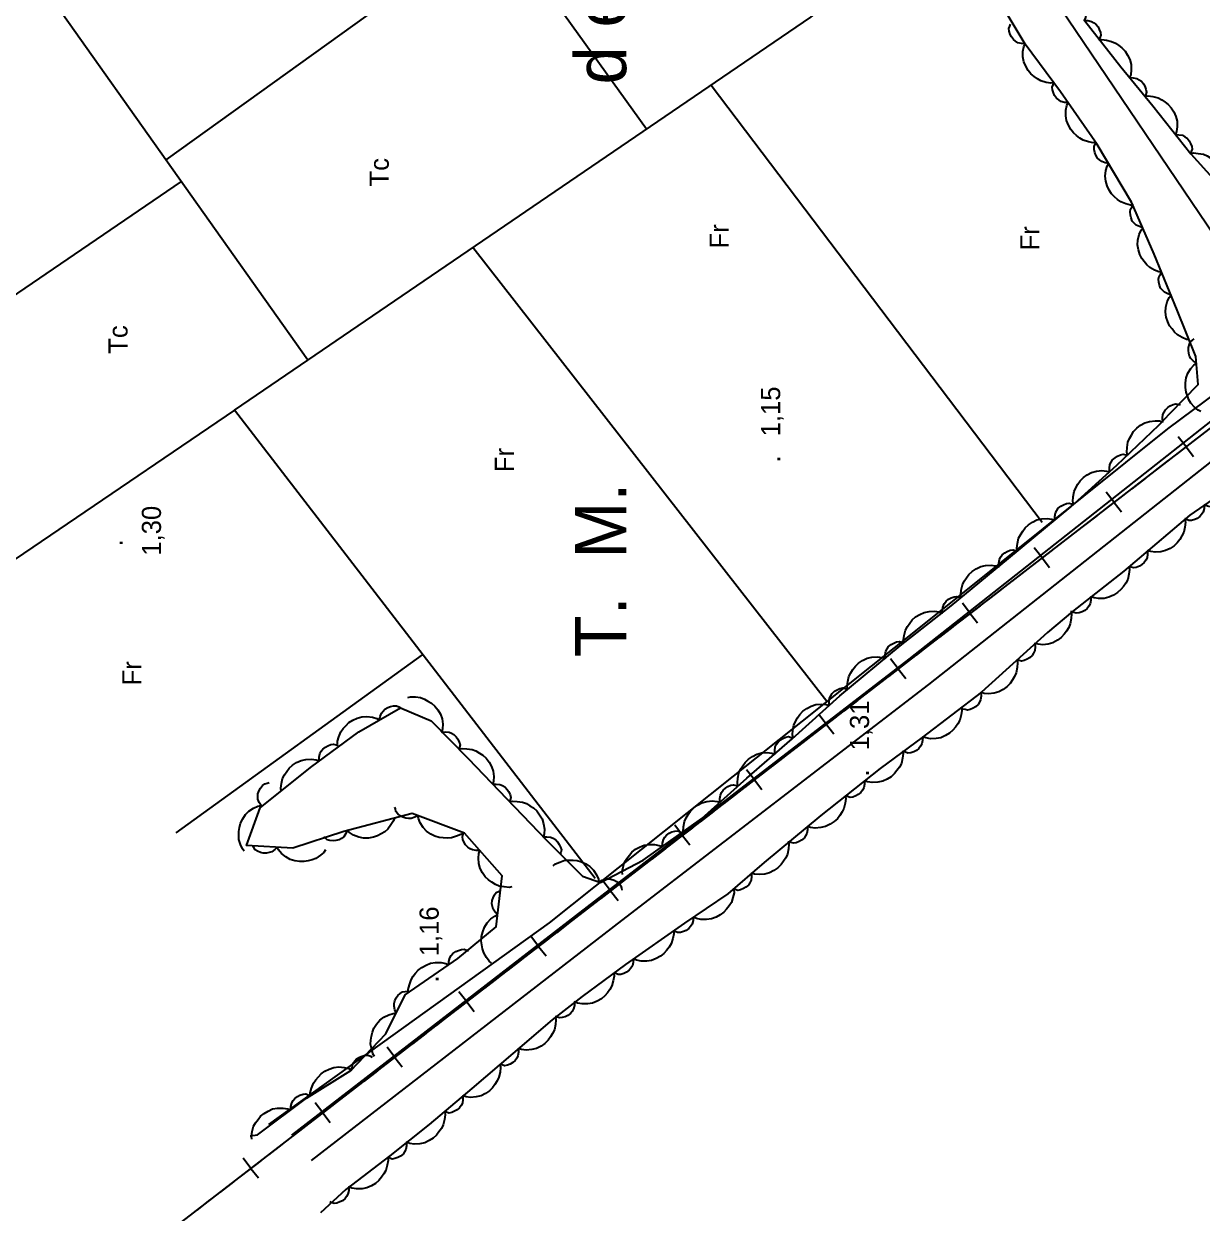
# Model space of a CAD drawing. Extents: x 747954 to 748544, y 4316381 to 4317408.
# Drawn here: x 748027.1 to 748119.5, y 4317002.4 to 4317095.6 of the extents above; entities that cross this region are included whole.
import ezdxf

# ---------------------------------------------------------------- set-up
doc = ezdxf.new("R2010")
doc.units = 0
doc.layers.get('0').update_dxf_attribs({"linetype": 'CONTINUOUS'})
for name, color, linetype in [('30', 7, 'CONTINUOUS'), ('36', 7, 'CONTINUOUS'), ('48', 7, 'CONTINUOUS'), ('50', 7, 'CONTINUOUS'), ('51', 7, 'CONTINUOUS'), ('53', 7, 'CONTINUOUS'), ('56', 7, 'CONTINUOUS'), ('PATTERN_CLASS', 7, 'CONTINUOUS')]:
    doc.layers.add(name, color=color, linetype=linetype)

msp = doc.modelspace()

# ---------------------------------------------------------------- linework, layer by layer
at = {"layer": '30', "color": 0, "linetype": 'CONTINUOUS'}
for points in [[(748048.14, 4317008.52), (748072.46, 4317027.31), (748096.5, 4317045.81), (748129.04, 4317071.48)], [(748049.67, 4317006.54), (748073.99, 4317025.33), (748098.04, 4317043.84), (748130.59, 4317069.52)]]:
    msp.add_lwpolyline(points, dxfattribs=at)
at = {"layer": '51', "color": 0, "linetype": 'CONTINUOUS'}
for p, q in [((748075.91, 4317087.36), (748050.56, 4317122.73)), ((748102, 4317106.31), (748125.99, 4317070.75)), ((748049.39, 4317069.26), (748023.65, 4317105.61)), ((748064.09, 4317103.53), (748038.26, 4317084.97)), ((748080.98, 4317090.82), (748106.93, 4317056.56)), ((748039.47, 4317083.27), (748010.53, 4317063.58)), ((748090.04, 4317042.51), (748062.31, 4317078.08)), ((748039.06, 4317032.21), (748058.38, 4317046.17))]:
    msp.add_line(p, q, dxfattribs=at)
for points in [[(748101.46, 4317153.98), (748115.15, 4317162.35), (748149.7, 4317178.94), (748168.18, 4317187.85), (748175.8, 4317191.19), (748189.93, 4317165.02), (748202.23, 4317140.83), (748207.92, 4317130.86), (748188.24, 4317117.88), (748169.84, 4317104.25), (748152.26, 4317090.42), (748132.63, 4317075.69), (748116.75, 4317063.87), (748097.12, 4317048.16), (748068.29, 4317025.15), (748046.3, 4317009.36)], [(748043.63, 4317065.33), (748088.79, 4317096.15), (748098.97, 4317104.59), (748139.75, 4317127.71), (748174.19, 4317151.19), (748192.16, 4317120.78)], [(748071.89, 4317028.63), (748043.63, 4317065.33), (748016.08, 4317046.63)]]:
    msp.add_lwpolyline(points, dxfattribs=at)
at = {"layer": '53', "color": 0, "linetype": 'CONTINUOUS'}
for points in [[(748107.9, 4317098.9), (748108.13, 4317098.93), (748108.49, 4317098.87), (748108.9, 4317098.76), (748109.18, 4317098.62), (748109.44, 4317098.43), (748109.7, 4317098.23), (748109.93, 4317097.96), (748110.12, 4317097.65), (748110.28, 4317097.29), (748110.36, 4317096.91), (748110.37, 4317096.48), (748110.31, 4317096.11), (748110.22, 4317095.88), (748110.5, 4317095.87), (748110.78, 4317095.81), (748110.97, 4317095.7), (748111.14, 4317095.58), (748111.3, 4317095.37), (748111.4, 4317095.17), (748111.49, 4317094.94), (748111.52, 4317094.72), (748111.45, 4317094.53), (748111.4, 4317094.38)], [(748107.83, 4317090.98), (748107.6, 4317090.96), (748107.24, 4317091.03), (748106.83, 4317091.14), (748106.56, 4317091.3), (748106.3, 4317091.49), (748106.05, 4317091.69), (748105.83, 4317091.96), (748105.64, 4317092.29), (748105.49, 4317092.64), (748105.42, 4317093.03), (748105.42, 4317093.46), (748105.49, 4317093.82), (748105.58, 4317094.05), (748105.3, 4317094.07), (748105.02, 4317094.14), (748104.84, 4317094.25), (748104.67, 4317094.38), (748104.52, 4317094.59), (748104.42, 4317094.79), (748104.34, 4317095.03), (748104.32, 4317095.25), (748104.39, 4317095.44), (748104.44, 4317095.58)], [(748111.37, 4317094.35), (748111.6, 4317094.38), (748111.96, 4317094.33), (748112.37, 4317094.24), (748112.66, 4317094.1), (748112.92, 4317093.92), (748113.18, 4317093.73), (748113.42, 4317093.47), (748113.62, 4317093.16), (748113.79, 4317092.81), (748113.89, 4317092.43), (748113.91, 4317092), (748113.86, 4317091.63), (748113.78, 4317091.4), (748114.05, 4317091.39), (748114.34, 4317091.34), (748114.53, 4317091.24), (748114.7, 4317091.12), (748114.87, 4317090.92), (748114.97, 4317090.73), (748115.06, 4317090.49), (748115.1, 4317090.27), (748115.04, 4317090.08), (748115, 4317089.93)], [(748111.14, 4317086.31), (748110.91, 4317086.3), (748110.55, 4317086.37), (748110.14, 4317086.49), (748109.87, 4317086.66), (748109.62, 4317086.86), (748109.38, 4317087.07), (748109.16, 4317087.34), (748108.98, 4317087.67), (748108.83, 4317088.03), (748108.77, 4317088.41), (748108.78, 4317088.85), (748108.86, 4317089.21), (748108.96, 4317089.44), (748108.68, 4317089.46), (748108.4, 4317089.53), (748108.22, 4317089.65), (748108.05, 4317089.78), (748107.9, 4317089.99), (748107.81, 4317090.2), (748107.74, 4317090.44), (748107.72, 4317090.66), (748107.79, 4317090.84), (748107.85, 4317090.99)], [(748115.01, 4317089.94), (748115.24, 4317089.97), (748115.6, 4317089.91), (748116.01, 4317089.81), (748116.29, 4317089.67), (748116.56, 4317089.48), (748116.81, 4317089.29), (748117.04, 4317089.02), (748117.24, 4317088.71), (748117.41, 4317088.36), (748117.49, 4317087.98), (748117.51, 4317087.54), (748117.45, 4317087.18), (748117.37, 4317086.94), (748117.64, 4317086.93), (748117.93, 4317086.88), (748118.11, 4317086.77), (748118.29, 4317086.65), (748118.45, 4317086.45), (748118.55, 4317086.25), (748118.64, 4317086.01), (748118.67, 4317085.8), (748118.61, 4317085.6), (748118.56, 4317085.45)], [(748114.08, 4317081.41), (748113.84, 4317081.41), (748113.49, 4317081.51), (748113.1, 4317081.66), (748112.84, 4317081.84), (748112.6, 4317082.06), (748112.37, 4317082.29), (748112.18, 4317082.58), (748112.02, 4317082.92), (748111.91, 4317083.29), (748111.87, 4317083.68), (748111.92, 4317084.11), (748112.02, 4317084.47), (748112.14, 4317084.68), (748111.86, 4317084.73), (748111.59, 4317084.82), (748111.42, 4317084.95), (748111.26, 4317085.1), (748111.13, 4317085.32), (748111.05, 4317085.53), (748111, 4317085.78), (748110.99, 4317086), (748111.08, 4317086.18), (748111.15, 4317086.32)], [(748118.56, 4317085.45), (748118.79, 4317085.5), (748119.15, 4317085.46), (748119.57, 4317085.39), (748119.86, 4317085.27), (748120.13, 4317085.1), (748120.4, 4317084.92), (748120.65, 4317084.67), (748120.87, 4317084.37), (748121.06, 4317084.03), (748121.16, 4317083.65), (748121.21, 4317083.22), (748121.17, 4317082.85), (748121.1, 4317082.62), (748121.38, 4317082.62), (748121.67, 4317082.59), (748121.86, 4317082.49), (748122.04, 4317082.38), (748122.21, 4317082.19), (748122.33, 4317082), (748122.43, 4317081.77), (748122.48, 4317081.56), (748122.43, 4317081.36), (748122.39, 4317081.21)], [(748116.3, 4317076.13), (748116.07, 4317076.17), (748115.74, 4317076.31), (748115.37, 4317076.51), (748115.13, 4317076.73), (748114.93, 4317076.98), (748114.73, 4317077.23), (748114.57, 4317077.55), (748114.47, 4317077.9), (748114.4, 4317078.29), (748114.42, 4317078.67), (748114.52, 4317079.1), (748114.67, 4317079.44), (748114.81, 4317079.64), (748114.54, 4317079.72), (748114.28, 4317079.85), (748114.13, 4317080), (748113.99, 4317080.16), (748113.89, 4317080.4), (748113.84, 4317080.62), (748113.82, 4317080.87), (748113.85, 4317081.09), (748113.96, 4317081.25), (748114.04, 4317081.39)], [(748118.46, 4317070.84), (748118.23, 4317070.87), (748117.9, 4317071.03), (748117.53, 4317071.23), (748117.3, 4317071.45), (748117.1, 4317071.7), (748116.91, 4317071.96), (748116.76, 4317072.27), (748116.65, 4317072.63), (748116.59, 4317073.02), (748116.61, 4317073.41), (748116.72, 4317073.83), (748116.87, 4317074.16), (748117.02, 4317074.36), (748116.76, 4317074.45), (748116.5, 4317074.58), (748116.35, 4317074.73), (748116.21, 4317074.9), (748116.12, 4317075.14), (748116.07, 4317075.36), (748116.05, 4317075.61), (748116.08, 4317075.83), (748116.2, 4317075.99), (748116.28, 4317076.12)], [(748119.35, 4317065.23), (748119.14, 4317065.33), (748118.87, 4317065.57), (748118.58, 4317065.88), (748118.42, 4317066.16), (748118.31, 4317066.46), (748118.2, 4317066.76), (748118.15, 4317067.11), (748118.15, 4317067.48), (748118.21, 4317067.86), (748118.35, 4317068.23), (748118.57, 4317068.6), (748118.82, 4317068.87), (748119.02, 4317069.02), (748118.79, 4317069.18), (748118.58, 4317069.38), (748118.48, 4317069.58), (748118.41, 4317069.77), (748118.38, 4317070.03), (748118.4, 4317070.25), (748118.46, 4317070.5), (748118.55, 4317070.7), (748118.71, 4317070.82), (748118.83, 4317070.92)], [(748113.6, 4317061.81), (748113.55, 4317062.04), (748113.58, 4317062.4), (748113.64, 4317062.82), (748113.76, 4317063.11), (748113.92, 4317063.39), (748114.09, 4317063.66), (748114.33, 4317063.92), (748114.63, 4317064.15), (748114.96, 4317064.34), (748115.33, 4317064.46), (748115.77, 4317064.51), (748116.13, 4317064.49), (748116.37, 4317064.42), (748116.36, 4317064.7), (748116.39, 4317064.99), (748116.48, 4317065.19), (748116.58, 4317065.37), (748116.77, 4317065.55), (748116.96, 4317065.67), (748117.19, 4317065.78), (748117.4, 4317065.83), (748117.6, 4317065.78), (748117.75, 4317065.75)], [(748109.38, 4317057.96), (748109.33, 4317058.18), (748109.36, 4317058.55), (748109.43, 4317058.96), (748109.56, 4317059.26), (748109.73, 4317059.53), (748109.91, 4317059.8), (748110.16, 4317060.05), (748110.46, 4317060.27), (748110.8, 4317060.45), (748111.17, 4317060.56), (748111.61, 4317060.6), (748111.97, 4317060.57), (748112.21, 4317060.5), (748112.2, 4317060.78), (748112.24, 4317061.07), (748112.33, 4317061.26), (748112.44, 4317061.44), (748112.64, 4317061.61), (748112.83, 4317061.73), (748113.06, 4317061.83), (748113.27, 4317061.88), (748113.47, 4317061.83), (748113.62, 4317061.79)], [(748122.78, 4317060.07), (748122.8, 4317059.84), (748122.72, 4317059.48), (748122.59, 4317059.08), (748122.43, 4317058.8), (748122.23, 4317058.55), (748122.02, 4317058.31), (748121.74, 4317058.1), (748121.41, 4317057.92), (748121.05, 4317057.78), (748120.66, 4317057.72), (748120.23, 4317057.73), (748119.87, 4317057.81), (748119.64, 4317057.91), (748119.61, 4317057.63), (748119.54, 4317057.35), (748119.42, 4317057.17), (748119.29, 4317057.01), (748119.08, 4317056.86), (748118.88, 4317056.77), (748118.63, 4317056.7), (748118.41, 4317056.68), (748118.23, 4317056.76), (748118.08, 4317056.82)], [(748104.98, 4317054.29), (748104.95, 4317054.52), (748105, 4317054.89), (748105.08, 4317055.3), (748105.22, 4317055.58), (748105.4, 4317055.85), (748105.59, 4317056.11), (748105.85, 4317056.35), (748106.16, 4317056.56), (748106.51, 4317056.73), (748106.89, 4317056.82), (748107.32, 4317056.85), (748107.69, 4317056.8), (748107.92, 4317056.72), (748107.93, 4317057), (748107.97, 4317057.28), (748108.08, 4317057.47), (748108.19, 4317057.65), (748108.39, 4317057.81), (748108.59, 4317057.92), (748108.82, 4317058.01), (748109.04, 4317058.05), (748109.23, 4317057.99), (748109.38, 4317057.95)], [(748118.11, 4317056.78), (748118.15, 4317056.55), (748118.1, 4317056.18), (748118.02, 4317055.77), (748117.88, 4317055.48), (748117.7, 4317055.21), (748117.51, 4317054.95), (748117.26, 4317054.71), (748116.95, 4317054.5), (748116.6, 4317054.33), (748116.23, 4317054.23), (748115.79, 4317054.2), (748115.43, 4317054.25), (748115.19, 4317054.32), (748115.19, 4317054.05), (748115.14, 4317053.76), (748115.04, 4317053.57), (748114.93, 4317053.4), (748114.73, 4317053.23), (748114.54, 4317053.12), (748114.3, 4317053.02), (748114.09, 4317052.98), (748113.89, 4317053.04), (748113.74, 4317053.08)], [(748100.57, 4317050.65), (748100.54, 4317050.88), (748100.59, 4317051.24), (748100.68, 4317051.66), (748100.82, 4317051.94), (748101, 4317052.21), (748101.19, 4317052.47), (748101.44, 4317052.7), (748101.76, 4317052.91), (748102.11, 4317053.08), (748102.48, 4317053.17), (748102.92, 4317053.2), (748103.28, 4317053.15), (748103.52, 4317053.07), (748103.52, 4317053.34), (748103.57, 4317053.63), (748103.67, 4317053.82), (748103.79, 4317053.99), (748103.99, 4317054.16), (748104.19, 4317054.27), (748104.42, 4317054.36), (748104.64, 4317054.4), (748104.83, 4317054.33), (748104.98, 4317054.29)], [(748113.75, 4317053.07), (748113.78, 4317052.84), (748113.72, 4317052.48), (748113.63, 4317052.07), (748113.48, 4317051.78), (748113.29, 4317051.52), (748113.1, 4317051.27), (748112.83, 4317051.04), (748112.52, 4317050.84), (748112.16, 4317050.67), (748111.78, 4317050.59), (748111.35, 4317050.58), (748110.99, 4317050.63), (748110.75, 4317050.72), (748110.74, 4317050.44), (748110.69, 4317050.16), (748110.58, 4317049.97), (748110.46, 4317049.8), (748110.26, 4317049.64), (748110.06, 4317049.53), (748109.82, 4317049.45), (748109.6, 4317049.42), (748109.41, 4317049.48), (748109.26, 4317049.53)], [(748096.09, 4317047.1), (748096.06, 4317047.33), (748096.12, 4317047.69), (748096.22, 4317048.1), (748096.37, 4317048.38), (748096.55, 4317048.64), (748096.75, 4317048.9), (748097.01, 4317049.13), (748097.33, 4317049.33), (748097.68, 4317049.49), (748098.06, 4317049.57), (748098.5, 4317049.59), (748098.86, 4317049.53), (748099.09, 4317049.44), (748099.11, 4317049.72), (748099.16, 4317050), (748099.27, 4317050.19), (748099.39, 4317050.36), (748099.59, 4317050.52), (748099.79, 4317050.63), (748100.03, 4317050.71), (748100.25, 4317050.74), (748100.44, 4317050.68), (748100.59, 4317050.63)], [(748109.19, 4317049.61), (748109.23, 4317049.38), (748109.2, 4317049.01), (748109.13, 4317048.6), (748109.01, 4317048.31), (748108.84, 4317048.03), (748108.66, 4317047.77), (748108.42, 4317047.52), (748108.12, 4317047.3), (748107.77, 4317047.11), (748107.4, 4317047), (748106.97, 4317046.95), (748106.6, 4317046.99), (748106.36, 4317047.05), (748106.37, 4317046.78), (748106.34, 4317046.49), (748106.24, 4317046.3), (748106.13, 4317046.12), (748105.94, 4317045.94), (748105.75, 4317045.82), (748105.52, 4317045.72), (748105.31, 4317045.67), (748105.11, 4317045.73), (748104.96, 4317045.76)], [(748091.67, 4317043.46), (748091.64, 4317043.7), (748091.69, 4317044.06), (748091.78, 4317044.47), (748091.92, 4317044.76), (748092.1, 4317045.02), (748092.29, 4317045.28), (748092.54, 4317045.52), (748092.85, 4317045.72), (748093.21, 4317045.9), (748093.58, 4317045.99), (748094.02, 4317046.01), (748094.38, 4317045.96), (748094.62, 4317045.88), (748094.62, 4317046.16), (748094.67, 4317046.44), (748094.77, 4317046.63), (748094.89, 4317046.81), (748095.09, 4317046.97), (748095.29, 4317047.08), (748095.52, 4317047.17), (748095.74, 4317047.21), (748095.93, 4317047.15), (748096.08, 4317047.1)], [(748104.96, 4317045.76), (748105, 4317045.53), (748104.97, 4317045.17), (748104.9, 4317044.75), (748104.77, 4317044.46), (748104.6, 4317044.19), (748104.43, 4317043.92), (748104.18, 4317043.67), (748103.88, 4317043.45), (748103.54, 4317043.26), (748103.17, 4317043.15), (748102.73, 4317043.11), (748102.37, 4317043.14), (748102.13, 4317043.21), (748102.14, 4317042.93), (748102.1, 4317042.64), (748102.01, 4317042.45), (748101.9, 4317042.27), (748101.71, 4317042.09), (748101.52, 4317041.98), (748101.29, 4317041.87), (748101.07, 4317041.83), (748100.88, 4317041.88), (748100.72, 4317041.91)], [(748087.41, 4317039.65), (748087.36, 4317039.88), (748087.4, 4317040.25), (748087.47, 4317040.66), (748087.59, 4317040.95), (748087.76, 4317041.23), (748087.94, 4317041.49), (748088.18, 4317041.74), (748088.49, 4317041.96), (748088.83, 4317042.15), (748089.2, 4317042.26), (748089.64, 4317042.3), (748090, 4317042.27), (748090.24, 4317042.2), (748090.23, 4317042.48), (748090.27, 4317042.77), (748090.36, 4317042.96), (748090.47, 4317043.14), (748090.66, 4317043.31), (748090.85, 4317043.43), (748091.08, 4317043.53), (748091.3, 4317043.58), (748091.49, 4317043.53), (748091.65, 4317043.49)], [(748057.21, 4317042.83), (748057.44, 4317042.88), (748057.81, 4317042.87), (748058.22, 4317042.81), (748058.52, 4317042.7), (748058.8, 4317042.54), (748059.08, 4317042.38), (748059.34, 4317042.14), (748059.57, 4317041.85), (748059.77, 4317041.52), (748059.9, 4317041.15), (748059.96, 4317040.72), (748059.94, 4317040.35), (748059.88, 4317040.11), (748060.16, 4317040.13), (748060.45, 4317040.11), (748060.65, 4317040.02), (748060.83, 4317039.92), (748061.01, 4317039.74), (748061.14, 4317039.55), (748061.25, 4317039.33), (748061.31, 4317039.12), (748061.26, 4317038.92), (748061.24, 4317038.76)], [(748051.7, 4317039.16), (748051.7, 4317039.39), (748051.81, 4317039.74), (748051.97, 4317040.13), (748052.15, 4317040.39), (748052.38, 4317040.62), (748052.61, 4317040.85), (748052.9, 4317041.04), (748053.24, 4317041.19), (748053.61, 4317041.3), (748054, 4317041.33), (748054.44, 4317041.27), (748054.79, 4317041.16), (748055, 4317041.05), (748055.06, 4317041.32), (748055.15, 4317041.59), (748055.28, 4317041.76), (748055.43, 4317041.91), (748055.65, 4317042.04), (748055.86, 4317042.12), (748056.11, 4317042.17), (748056.33, 4317042.17), (748056.51, 4317042.08), (748056.65, 4317042.01)], [(748100.62, 4317042.04), (748100.64, 4317041.81), (748100.58, 4317041.45), (748100.47, 4317041.04), (748100.32, 4317040.76), (748100.13, 4317040.5), (748099.93, 4317040.25), (748099.67, 4317040.02), (748099.35, 4317039.83), (748098.99, 4317039.67), (748098.61, 4317039.6), (748098.17, 4317039.59), (748097.81, 4317039.65), (748097.58, 4317039.74), (748097.56, 4317039.46), (748097.5, 4317039.18), (748097.39, 4317039), (748097.27, 4317038.83), (748097.07, 4317038.67), (748096.87, 4317038.57), (748096.63, 4317038.49), (748096.41, 4317038.46), (748096.22, 4317038.53), (748096.07, 4317038.57)], [(748083.09, 4317035.9), (748083.05, 4317036.13), (748083.09, 4317036.5), (748083.17, 4317036.91), (748083.3, 4317037.2), (748083.48, 4317037.47), (748083.66, 4317037.73), (748083.91, 4317037.98), (748084.22, 4317038.19), (748084.56, 4317038.37), (748084.94, 4317038.47), (748085.37, 4317038.5), (748085.74, 4317038.46), (748085.97, 4317038.39), (748085.97, 4317038.67), (748086.01, 4317038.96), (748086.11, 4317039.15), (748086.23, 4317039.32), (748086.42, 4317039.49), (748086.61, 4317039.61), (748086.85, 4317039.7), (748087.06, 4317039.75), (748087.26, 4317039.69), (748087.41, 4317039.65)], [(748047.29, 4317035.48), (748047.26, 4317035.71), (748047.31, 4317036.07), (748047.41, 4317036.48), (748047.55, 4317036.77), (748047.74, 4317037.03), (748047.93, 4317037.29), (748048.19, 4317037.52), (748048.5, 4317037.72), (748048.86, 4317037.89), (748049.24, 4317037.97), (748049.67, 4317037.99), (748050.04, 4317037.93), (748050.27, 4317037.85), (748050.28, 4317038.13), (748050.33, 4317038.41), (748050.44, 4317038.6), (748050.56, 4317038.77), (748050.76, 4317038.93), (748050.96, 4317039.04), (748051.19, 4317039.13), (748051.41, 4317039.16), (748051.6, 4317039.1), (748051.75, 4317039.05)], [(748061.25, 4317038.77), (748061.48, 4317038.83), (748061.84, 4317038.8), (748062.26, 4317038.74), (748062.55, 4317038.63), (748062.83, 4317038.46), (748063.1, 4317038.3), (748063.36, 4317038.06), (748063.59, 4317037.76), (748063.79, 4317037.42), (748063.91, 4317037.05), (748063.96, 4317036.62), (748063.94, 4317036.25), (748063.88, 4317036.02), (748064.15, 4317036.03), (748064.44, 4317036), (748064.64, 4317035.91), (748064.82, 4317035.81), (748065, 4317035.62), (748065.12, 4317035.44), (748065.23, 4317035.21), (748065.28, 4317034.99), (748065.24, 4317034.8), (748065.2, 4317034.64)], [(748096.01, 4317038.65), (748096.04, 4317038.42), (748095.98, 4317038.06), (748095.89, 4317037.65), (748095.74, 4317037.37), (748095.55, 4317037.1), (748095.36, 4317036.85), (748095.1, 4317036.61), (748094.78, 4317036.42), (748094.43, 4317036.25), (748094.05, 4317036.17), (748093.61, 4317036.15), (748093.25, 4317036.21), (748093.02, 4317036.29), (748093.01, 4317036.02), (748092.95, 4317035.73), (748092.84, 4317035.55), (748092.72, 4317035.37), (748092.52, 4317035.21), (748092.32, 4317035.11), (748092.08, 4317035.02), (748091.87, 4317034.99), (748091.68, 4317035.05), (748091.52, 4317035.1)], [(748044.41, 4317030.77), (748044.26, 4317030.95), (748044.12, 4317031.29), (748043.99, 4317031.68), (748043.97, 4317032), (748043.99, 4317032.32), (748044.02, 4317032.64), (748044.12, 4317032.98), (748044.28, 4317033.31), (748044.49, 4317033.64), (748044.77, 4317033.91), (748045.14, 4317034.15), (748045.48, 4317034.29), (748045.72, 4317034.35), (748045.58, 4317034.59), (748045.48, 4317034.86), (748045.47, 4317035.07), (748045.48, 4317035.28), (748045.57, 4317035.53), (748045.68, 4317035.72), (748045.84, 4317035.92), (748046.01, 4317036.06), (748046.21, 4317036.1), (748046.36, 4317036.15)], [(748078.84, 4317032.08), (748078.79, 4317032.3), (748078.83, 4317032.67), (748078.9, 4317033.09), (748079.03, 4317033.38), (748079.2, 4317033.65), (748079.38, 4317033.92), (748079.63, 4317034.16), (748079.93, 4317034.38), (748080.27, 4317034.57), (748080.65, 4317034.67), (748081.08, 4317034.71), (748081.45, 4317034.68), (748081.68, 4317034.61), (748081.68, 4317034.89), (748081.71, 4317035.17), (748081.81, 4317035.37), (748081.92, 4317035.55), (748082.11, 4317035.72), (748082.3, 4317035.84), (748082.54, 4317035.94), (748082.75, 4317035.98), (748082.95, 4317035.93), (748083.1, 4317035.89)], [(748091.49, 4317035.14), (748091.53, 4317034.91), (748091.48, 4317034.54), (748091.39, 4317034.13), (748091.25, 4317033.85), (748091.07, 4317033.58), (748090.88, 4317033.32), (748090.62, 4317033.09), (748090.31, 4317032.88), (748089.96, 4317032.71), (748089.58, 4317032.62), (748089.15, 4317032.59), (748088.78, 4317032.64), (748088.55, 4317032.72), (748088.54, 4317032.45), (748088.49, 4317032.16), (748088.39, 4317031.97), (748088.27, 4317031.8), (748088.07, 4317031.63), (748087.88, 4317031.52), (748087.64, 4317031.43), (748087.43, 4317031.4), (748087.23, 4317031.46), (748087.08, 4317031.5)], [(748061.56, 4317032.22), (748061.38, 4317032.08), (748061.04, 4317031.94), (748060.64, 4317031.81), (748060.32, 4317031.79), (748060, 4317031.82), (748059.68, 4317031.85), (748059.35, 4317031.95), (748059.02, 4317032.12), (748058.69, 4317032.34), (748058.42, 4317032.62), (748058.19, 4317032.99), (748058.05, 4317033.33), (748058, 4317033.57), (748057.76, 4317033.44), (748057.49, 4317033.34), (748057.27, 4317033.33), (748057.06, 4317033.35), (748056.82, 4317033.44), (748056.63, 4317033.55), (748056.43, 4317033.71), (748056.29, 4317033.88), (748056.25, 4317034.08), (748056.21, 4317034.23)], [(748065.2, 4317034.64), (748065.43, 4317034.69), (748065.8, 4317034.67), (748066.21, 4317034.62), (748066.51, 4317034.5), (748066.79, 4317034.34), (748067.06, 4317034.17), (748067.32, 4317033.93), (748067.55, 4317033.63), (748067.74, 4317033.3), (748067.86, 4317032.93), (748067.92, 4317032.5), (748067.9, 4317032.13), (748067.84, 4317031.89), (748068.11, 4317031.9), (748068.4, 4317031.88), (748068.6, 4317031.79), (748068.78, 4317031.69), (748068.96, 4317031.5), (748069.08, 4317031.31), (748069.19, 4317031.08), (748069.25, 4317030.87), (748069.2, 4317030.67), (748069.17, 4317030.52)], [(748056.17, 4317033.36), (748056.1, 4317033.14), (748055.9, 4317032.83), (748055.65, 4317032.49), (748055.41, 4317032.29), (748055.13, 4317032.13), (748054.85, 4317031.97), (748054.52, 4317031.86), (748054.15, 4317031.8), (748053.76, 4317031.79), (748053.38, 4317031.87), (748052.97, 4317032.03), (748052.66, 4317032.23), (748052.48, 4317032.39), (748052.36, 4317032.15), (748052.2, 4317031.91), (748052.02, 4317031.78), (748051.85, 4317031.67), (748051.59, 4317031.6), (748051.37, 4317031.58), (748051.12, 4317031.6), (748050.91, 4317031.66), (748050.76, 4317031.79), (748050.64, 4317031.9)], [(748065.38, 4317027.97), (748065.15, 4317027.93), (748064.78, 4317027.97), (748064.37, 4317028.04), (748064.08, 4317028.17), (748063.81, 4317028.35), (748063.54, 4317028.52), (748063.29, 4317028.77), (748063.08, 4317029.08), (748062.89, 4317029.42), (748062.79, 4317029.8), (748062.75, 4317030.23), (748062.79, 4317030.6), (748062.86, 4317030.83), (748062.58, 4317030.83), (748062.3, 4317030.87), (748062.1, 4317030.97), (748061.93, 4317031.08), (748061.75, 4317031.27), (748061.64, 4317031.46), (748061.54, 4317031.69), (748061.5, 4317031.91), (748061.55, 4317032.11), (748061.59, 4317032.26)], [(748074.04, 4317028.94), (748074.02, 4317029.17), (748074.09, 4317029.53), (748074.21, 4317029.93), (748074.38, 4317030.21), (748074.58, 4317030.46), (748074.78, 4317030.7), (748075.06, 4317030.92), (748075.38, 4317031.1), (748075.74, 4317031.25), (748076.13, 4317031.31), (748076.56, 4317031.3), (748076.92, 4317031.23), (748077.15, 4317031.13), (748077.18, 4317031.41), (748077.25, 4317031.69), (748077.36, 4317031.87), (748077.49, 4317032.03), (748077.7, 4317032.19), (748077.91, 4317032.28), (748078.15, 4317032.35), (748078.37, 4317032.37), (748078.56, 4317032.3), (748078.7, 4317032.24)], [(748087.04, 4317031.55), (748087.08, 4317031.32), (748087.04, 4317030.95), (748086.96, 4317030.54), (748086.83, 4317030.25), (748086.65, 4317029.98), (748086.47, 4317029.72), (748086.22, 4317029.47), (748085.91, 4317029.26), (748085.57, 4317029.08), (748085.19, 4317028.98), (748084.76, 4317028.94), (748084.39, 4317028.98), (748084.16, 4317029.06), (748084.16, 4317028.78), (748084.12, 4317028.49), (748084.02, 4317028.3), (748083.91, 4317028.12), (748083.71, 4317027.95), (748083.52, 4317027.84), (748083.29, 4317027.74), (748083.07, 4317027.7), (748082.88, 4317027.76), (748082.72, 4317027.8)], [(748050.78, 4317030.87), (748050.65, 4317030.68), (748050.37, 4317030.45), (748050.02, 4317030.2), (748049.73, 4317030.09), (748049.41, 4317030.02), (748049.1, 4317029.96), (748048.75, 4317029.96), (748048.38, 4317030.02), (748048.01, 4317030.13), (748047.67, 4317030.32), (748047.33, 4317030.6), (748047.1, 4317030.88), (748046.98, 4317031.1), (748046.79, 4317030.9), (748046.56, 4317030.73), (748046.35, 4317030.66), (748046.15, 4317030.61), (748045.89, 4317030.62), (748045.67, 4317030.68), (748045.44, 4317030.77), (748045.25, 4317030.89), (748045.15, 4317031.07), (748045.07, 4317031.2)], [(748068.61, 4317029.63), (748068.79, 4317029.78), (748069.13, 4317029.92), (748069.53, 4317030.06), (748069.85, 4317030.08), (748070.17, 4317030.07), (748070.49, 4317030.04), (748070.82, 4317029.94), (748071.16, 4317029.78), (748071.49, 4317029.57), (748071.76, 4317029.29), (748072, 4317028.93), (748072.15, 4317028.59), (748072.2, 4317028.35), (748072.44, 4317028.49), (748072.71, 4317028.59), (748072.93, 4317028.6), (748073.14, 4317028.59), (748073.38, 4317028.5), (748073.57, 4317028.39), (748073.77, 4317028.24), (748073.92, 4317028.07), (748073.96, 4317027.87), (748074, 4317027.72)], [(748063.79, 4317022.01), (748063.6, 4317022.15), (748063.39, 4317022.45), (748063.17, 4317022.81), (748063.08, 4317023.11), (748063.02, 4317023.43), (748062.98, 4317023.75), (748063, 4317024.1), (748063.09, 4317024.46), (748063.22, 4317024.83), (748063.43, 4317025.16), (748063.73, 4317025.47), (748064.03, 4317025.69), (748064.25, 4317025.79), (748064.07, 4317026), (748063.9, 4317026.24), (748063.85, 4317026.45), (748063.81, 4317026.65), (748063.84, 4317026.91), (748063.91, 4317027.12), (748064.02, 4317027.35), (748064.15, 4317027.53), (748064.33, 4317027.62), (748064.47, 4317027.69)], [(748082.76, 4317027.74), (748082.78, 4317027.51), (748082.69, 4317027.15), (748082.57, 4317026.75), (748082.4, 4317026.48), (748082.19, 4317026.23), (748081.98, 4317025.99), (748081.7, 4317025.78), (748081.37, 4317025.6), (748081.01, 4317025.47), (748080.62, 4317025.41), (748080.19, 4317025.43), (748079.83, 4317025.51), (748079.6, 4317025.61), (748079.57, 4317025.34), (748079.5, 4317025.06), (748079.38, 4317024.88), (748079.25, 4317024.72), (748079.03, 4317024.57), (748078.83, 4317024.48), (748078.58, 4317024.41), (748078.36, 4317024.4), (748078.18, 4317024.48), (748078.03, 4317024.53)], [(748078.04, 4317024.52), (748078.06, 4317024.29), (748077.98, 4317023.93), (748077.86, 4317023.52), (748077.69, 4317023.25), (748077.49, 4317023), (748077.28, 4317022.76), (748077.01, 4317022.54), (748076.68, 4317022.36), (748076.32, 4317022.21), (748075.94, 4317022.15), (748075.5, 4317022.16), (748075.14, 4317022.24), (748074.91, 4317022.34), (748074.89, 4317022.06), (748074.82, 4317021.78), (748074.7, 4317021.6), (748074.57, 4317021.44), (748074.36, 4317021.29), (748074.15, 4317021.19), (748073.91, 4317021.12), (748073.69, 4317021.1), (748073.51, 4317021.18), (748073.36, 4317021.23)], [(748057.28, 4317019.7), (748057.26, 4317019.93), (748057.34, 4317020.29), (748057.47, 4317020.69), (748057.63, 4317020.97), (748057.83, 4317021.22), (748058.04, 4317021.46), (748058.32, 4317021.67), (748058.65, 4317021.85), (748059.01, 4317021.99), (748059.39, 4317022.05), (748059.83, 4317022.04), (748060.19, 4317021.96), (748060.42, 4317021.86), (748060.44, 4317022.14), (748060.52, 4317022.42), (748060.63, 4317022.6), (748060.76, 4317022.76), (748060.98, 4317022.91), (748061.18, 4317023), (748061.42, 4317023.07), (748061.64, 4317023.09), (748061.83, 4317023.01), (748061.98, 4317022.96)], [(748073.37, 4317021.21), (748073.39, 4317020.98), (748073.32, 4317020.62), (748073.21, 4317020.21), (748073.05, 4317019.94), (748072.86, 4317019.68), (748072.66, 4317019.43), (748072.39, 4317019.21), (748072.06, 4317019.02), (748071.7, 4317018.87), (748071.32, 4317018.8), (748070.89, 4317018.8), (748070.52, 4317018.87), (748070.29, 4317018.97), (748070.27, 4317018.69), (748070.21, 4317018.41), (748070.1, 4317018.22), (748069.97, 4317018.06), (748069.76, 4317017.9), (748069.56, 4317017.8), (748069.32, 4317017.73), (748069.1, 4317017.7), (748068.91, 4317017.77), (748068.76, 4317017.83)], [(748054.62, 4317014.68), (748054.49, 4317014.88), (748054.39, 4317015.23), (748054.3, 4317015.64), (748054.31, 4317015.96), (748054.37, 4317016.27), (748054.44, 4317016.59), (748054.57, 4317016.91), (748054.77, 4317017.22), (748055.02, 4317017.52), (748055.33, 4317017.76), (748055.72, 4317017.96), (748056.07, 4317018.06), (748056.32, 4317018.09), (748056.21, 4317018.34), (748056.14, 4317018.62), (748056.16, 4317018.84), (748056.19, 4317019.04), (748056.31, 4317019.28), (748056.44, 4317019.46), (748056.62, 4317019.63), (748056.8, 4317019.76), (748057, 4317019.78), (748057.16, 4317019.8)], [(748068.79, 4317017.78), (748068.83, 4317017.56), (748068.79, 4317017.19), (748068.71, 4317016.78), (748068.57, 4317016.49), (748068.4, 4317016.22), (748068.21, 4317015.96), (748067.96, 4317015.71), (748067.66, 4317015.5), (748067.31, 4317015.32), (748066.93, 4317015.22), (748066.5, 4317015.19), (748066.13, 4317015.23), (748065.9, 4317015.31), (748065.9, 4317015.03), (748065.85, 4317014.74), (748065.75, 4317014.55), (748065.64, 4317014.38), (748065.44, 4317014.21), (748065.25, 4317014.09), (748065.02, 4317014), (748064.8, 4317013.96), (748064.61, 4317014.02), (748064.45, 4317014.06)], [(748049.58, 4317011.61), (748049.58, 4317011.84), (748049.68, 4317012.2), (748049.82, 4317012.59), (748050, 4317012.86), (748050.21, 4317013.1), (748050.43, 4317013.33), (748050.72, 4317013.53), (748051.05, 4317013.7), (748051.42, 4317013.82), (748051.81, 4317013.86), (748052.24, 4317013.83), (748052.6, 4317013.73), (748052.82, 4317013.62), (748052.86, 4317013.9), (748052.95, 4317014.17), (748053.07, 4317014.35), (748053.21, 4317014.5), (748053.43, 4317014.64), (748053.64, 4317014.72), (748053.89, 4317014.78), (748054.11, 4317014.79), (748054.29, 4317014.71), (748054.43, 4317014.64)], [(748064.45, 4317014.06), (748064.49, 4317013.83), (748064.45, 4317013.46), (748064.36, 4317013.05), (748064.23, 4317012.77), (748064.05, 4317012.5), (748063.86, 4317012.23), (748063.61, 4317011.99), (748063.3, 4317011.78), (748062.96, 4317011.61), (748062.58, 4317011.51), (748062.14, 4317011.48), (748061.78, 4317011.52), (748061.54, 4317011.6), (748061.54, 4317011.32), (748061.5, 4317011.03), (748061.4, 4317010.84), (748061.28, 4317010.67), (748061.09, 4317010.5), (748060.89, 4317010.39), (748060.66, 4317010.29), (748060.44, 4317010.25), (748060.25, 4317010.31), (748060.1, 4317010.35)], [(748044.99, 4317008.21), (748044.96, 4317008.44), (748045.03, 4317008.8), (748045.14, 4317009.21), (748045.29, 4317009.49), (748045.49, 4317009.75), (748045.69, 4317010), (748045.96, 4317010.22), (748046.28, 4317010.41), (748046.63, 4317010.57), (748047.02, 4317010.64), (748047.45, 4317010.64), (748047.81, 4317010.57), (748048.04, 4317010.48), (748048.06, 4317010.76), (748048.12, 4317011.04), (748048.24, 4317011.23), (748048.36, 4317011.39), (748048.57, 4317011.55), (748048.77, 4317011.65), (748049.01, 4317011.73), (748049.23, 4317011.76), (748049.42, 4317011.69), (748049.57, 4317011.63)], [(748060.11, 4317010.33), (748060.14, 4317010.1), (748060.09, 4317009.74), (748059.99, 4317009.33), (748059.85, 4317009.04), (748059.66, 4317008.78), (748059.47, 4317008.52), (748059.21, 4317008.29), (748058.9, 4317008.09), (748058.55, 4317007.92), (748058.17, 4317007.84), (748057.73, 4317007.82), (748057.37, 4317007.87), (748057.13, 4317007.96), (748057.12, 4317007.68), (748057.07, 4317007.39), (748056.97, 4317007.21), (748056.85, 4317007.03), (748056.64, 4317006.87), (748056.45, 4317006.77), (748056.21, 4317006.68), (748055.99, 4317006.64), (748055.8, 4317006.71), (748055.65, 4317006.75)], [(748055.65, 4317006.76), (748055.67, 4317006.53), (748055.61, 4317006.16), (748055.5, 4317005.76), (748055.35, 4317005.48), (748055.16, 4317005.22), (748054.96, 4317004.97), (748054.7, 4317004.74), (748054.38, 4317004.55), (748054.02, 4317004.39), (748053.64, 4317004.31), (748053.2, 4317004.3), (748052.84, 4317004.37), (748052.61, 4317004.46), (748052.59, 4317004.18), (748052.53, 4317003.89), (748052.42, 4317003.71), (748052.3, 4317003.54), (748052.09, 4317003.38), (748051.9, 4317003.28), (748051.66, 4317003.2), (748051.44, 4317003.17), (748051.25, 4317003.24), (748051.1, 4317003.29)]]:
    msp.add_lwpolyline(points, dxfattribs=at)
at = {"layer": '56', "color": 0, "linetype": 'CONTINUOUS'}
for p, q in [((748118.97, 4317063.06), (748117.43, 4317061.87)), ((748118.2, 4317062.46), (748117.58, 4317063.26)), ((748118.2, 4317062.46), (748118.77, 4317061.71)), ((748116.83, 4317061.41), (748115.79, 4317060.6)), ((748114.99, 4317059.99), (748113.95, 4317059.18)), ((748113.33, 4317058.71), (748111.79, 4317057.52)), ((748112.56, 4317058.11), (748111.95, 4317058.91)), ((748112.56, 4317058.11), (748113.14, 4317057.36)), ((748111.2, 4317057.06), (748110.15, 4317056.25)), ((748109.35, 4317055.64), (748108.31, 4317054.83)), ((748106.92, 4317053.76), (748106.31, 4317054.56)), ((748107.7, 4317054.36), (748106.15, 4317053.17)), ((748106.92, 4317053.76), (748107.5, 4317053.01)), ((748105.56, 4317052.71), (748104.52, 4317051.9)), ((748103.72, 4317051.29), (748102.67, 4317050.48)), ((748102.06, 4317050.01), (748100.52, 4317048.82)), ((748101.29, 4317049.41), (748100.67, 4317050.21)), ((748101.29, 4317049.41), (748101.87, 4317048.66)), ((748099.92, 4317048.36), (748098.88, 4317047.55)), ((748098.08, 4317046.94), (748097.04, 4317046.13)), ((748096.42, 4317045.66), (748094.88, 4317044.47)), ((748095.65, 4317045.06), (748095.04, 4317045.86)), ((748095.65, 4317045.06), (748096.23, 4317044.31)), ((748094.29, 4317044.01), (748093.24, 4317043.2)), ((748092.45, 4317042.59), (748091.4, 4317041.78)), ((748090.02, 4317040.71), (748089.4, 4317041.51)), ((748090.79, 4317041.31), (748089.24, 4317040.12)), ((748090.02, 4317040.71), (748090.59, 4317039.96)), ((748088.65, 4317039.66), (748087.61, 4317038.85)), ((748086.81, 4317038.24), (748085.77, 4317037.43)), ((748085.15, 4317036.96), (748083.61, 4317035.77)), ((748084.38, 4317036.36), (748083.77, 4317037.16)), ((748084.38, 4317036.36), (748084.96, 4317035.61)), ((748083.02, 4317035.31), (748081.97, 4317034.5)), ((748081.17, 4317033.89), (748080.13, 4317033.08)), ((748079.52, 4317032.61), (748077.97, 4317031.42)), ((748078.74, 4317032.01), (748078.13, 4317032.81)), ((748078.74, 4317032.01), (748079.32, 4317031.26)), ((748077.38, 4317030.96), (748076.34, 4317030.15)), ((748075.54, 4317029.54), (748074.49, 4317028.73)), ((748073.11, 4317027.66), (748072.49, 4317028.46)), ((748073.88, 4317028.26), (748072.34, 4317027.07)), ((748073.11, 4317027.66), (748073.69, 4317026.91)), ((748071.74, 4317026.61), (748070.7, 4317025.8)), ((748069.9, 4317025.19), (748068.86, 4317024.38)), ((748068.24, 4317023.91), (748066.7, 4317022.72)), ((748067.47, 4317023.31), (748066.86, 4317024.11)), ((748067.47, 4317023.31), (748068.05, 4317022.56)), ((748066.11, 4317022.26), (748065.06, 4317021.45)), ((748064.27, 4317020.84), (748063.22, 4317020.03)), ((748062.61, 4317019.56), (748061.06, 4317018.37)), ((748061.84, 4317018.96), (748061.22, 4317019.76)), ((748061.84, 4317018.96), (748062.41, 4317018.21)), ((748060.47, 4317017.91), (748059.43, 4317017.1)), ((748058.63, 4317016.49), (748057.59, 4317015.68)), ((748056.2, 4317014.61), (748055.59, 4317015.41)), ((748056.97, 4317015.21), (748055.43, 4317014.02)), ((748056.2, 4317014.61), (748056.78, 4317013.86)), ((748054.84, 4317013.56), (748053.79, 4317012.75)), ((748052.99, 4317012.14), (748051.95, 4317011.33)), ((748051.34, 4317010.86), (748049.79, 4317009.67)), ((748050.56, 4317010.26), (748049.95, 4317011.06)), ((748050.56, 4317010.26), (748051.14, 4317009.51)), ((748049.2, 4317009.21), (748048.16, 4317008.4)), ((748047.36, 4317007.79), (748046.31, 4317006.98)), ((748045.7, 4317006.51), (748044.16, 4317005.32)), ((748044.93, 4317005.91), (748044.31, 4317006.71)), ((748044.93, 4317005.91), (748045.51, 4317005.16)), ((748043.56, 4317004.86), (748042.52, 4317004.05)), ((748041.72, 4317003.44), (748040.68, 4317002.63))]:
    msp.add_line(p, q, dxfattribs=at)
at = {"layer": 'PATTERN_CLASS', "color": 0, "linetype": 'CONTINUOUS'}
for points in [[(748300.98, 4317200.04), (748233, 4317147.12), (748137.59, 4317077.43), (748028.29, 4316993.07)], [(748044.88, 4317008.46), (748045.44, 4317008.55), (748049.28, 4317011.42), (748052.75, 4317013.59), (748055.5, 4317016.46), (748057.02, 4317019.52), (748061.13, 4317022.37), (748064.13, 4317024.85), (748064.61, 4317028.84), (748061.65, 4317032.19), (748057.55, 4317033.73), (748052.2, 4317032.31), (748048.22, 4317031.02), (748044.58, 4317031.23), (748045.64, 4317034.16), (748049.59, 4317037.32), (748053.37, 4317040.12), (748056.66, 4317042.01), (748059.04, 4317040.98), (748061.96, 4317038.03), (748065.58, 4317034.25), (748068.09, 4317031.64), (748070.9, 4317028.82), (748072.31, 4317028.32), (748075.65, 4317030.08), (748080.25, 4317033.34), (748083.78, 4317036.5), (748087.33, 4317039.58), (748091.06, 4317042.96), (748095.8, 4317046.87), (748099.8, 4317050.01), (748104.28, 4317053.71), (748109.16, 4317057.76), (748112.77, 4317061.02), (748116.07, 4317064.15), (748116.96, 4317065.09), (748119.16, 4317067.34), (748118.96, 4317069.54), (748117.5, 4317073.17), (748115.69, 4317077.56), (748113.93, 4317081.65), (748111.24, 4317086.17), (748108.35, 4317090.28), (748105.6, 4317094.01), (748103.94, 4317096.77)], [(748110.26, 4317095.85), (748113.09, 4317092.25), (748115.6, 4317089.19), (748118.57, 4317085.44), (748121.52, 4317082.17)], [(748123.55, 4317060.6), (748118.49, 4317057.1), (748113.32, 4317052.73), (748109.3, 4317049.56), (748107.33, 4317047.92), (748102.17, 4317043.23), (748097.53, 4317039.69), (748094.24, 4317037.25), (748089.59, 4317033.57), (748085.13, 4317029.89), (748082.29, 4317027.42), (748078.91, 4317025.13), (748074.28, 4317021.88), (748070.89, 4317019.39), (748068.53, 4317017.56), (748065.46, 4317014.92), (748062.23, 4317012.17), (748058.9, 4317009.36), (748055.82, 4317006.89), (748052.37, 4317004.26), (748050.38, 4317002.44)]]:
    msp.add_lwpolyline(points, dxfattribs=at)

# ---------------------------------------------------------------- texts
at = {"layer": '36', "color": 0, "linetype": 'CONTINUOUS'}
for s, p in [('Tc', (748055.73, 4317082.87)), ('Fr', (748082.37, 4317078.01)), ('Fr', (748106.71, 4317077.86)), ('Tc', (748035.26, 4317069.76)), ('Fr', (748065.53, 4317060.48)), ('Fr', (748036.35, 4317043.77))]:
    msp.add_text(s, height=1.5, rotation=90, dxfattribs=at).set_placement(p)
at = {"layer": '48', "color": 0, "linetype": 'CONTINUOUS'}
for s, p in [(' 1,15', (748086.4, 4317062.73)), ('.', (748086.4, 4317061.23)), (' 1,30', (748037.88, 4317053.38)), ('.', (748034.88, 4317054.67)), (' 1,31', (748093.36, 4317038.12)), ('.', (748093.36, 4317036.62)), (' 1,16', (748059.64, 4317021.98)), ('.', (748059.64, 4317020.48))]:
    msp.add_text(s, height=1.5, rotation=90, dxfattribs=at).set_placement(p)
at = {"layer": '50', "color": 0, "linetype": 'CONTINUOUS'}
msp.add_text('T.  M.                     d e         G u a r d a m a r', height=4, rotation=90, dxfattribs=at).set_placement((748074.33, 4317045.99))

# ---------------------------------------------------------------- meshes
at = {"color": 0, "linetype": 'CONTINUOUS'}
mesh = msp.add_polyface(dxfattribs=at)
corners = [(747954.5, 4316381), (747954.5, 4316381), (747954.5, 4316571.962), (748262.5, 4316381), (747954.5, 4316746.493), (748544, 4316381), (747954.5, 4317407.5), (748544, 4317042.007), (748544, 4317407.5)]
mesh.append_faces([[corners[k] for k in face] for face in [(0, 1, 3, 2), (2, 3, 5, 4), (4, 5, 7, 6), (6, 7, 8, 8)]], dxfattribs={"vtx0": -1, "vtx2": -1, "color": 0})
mesh = msp.add_polyface(dxfattribs=at)
corners = [(747964.5, 4316391), (747964.5, 4316391), (747964.5, 4316575.762), (748262.5, 4316391), (747964.5, 4316744.093), (748534, 4316391), (747964.5, 4317211), (748534, 4316857.907), (748262.5, 4317211), (748534, 4317042.668), (748534, 4317211)]
mesh.append_faces([[corners[k] for k in face] for face in [(0, 1, 3, 2), (2, 3, 5, 4), (4, 5, 7, 6), (6, 7, 9, 8), (8, 9, 10, 10)]], dxfattribs={"vtx0": -1, "vtx2": -1, "color": 0})

doc.saveas('drawing.dxf')
